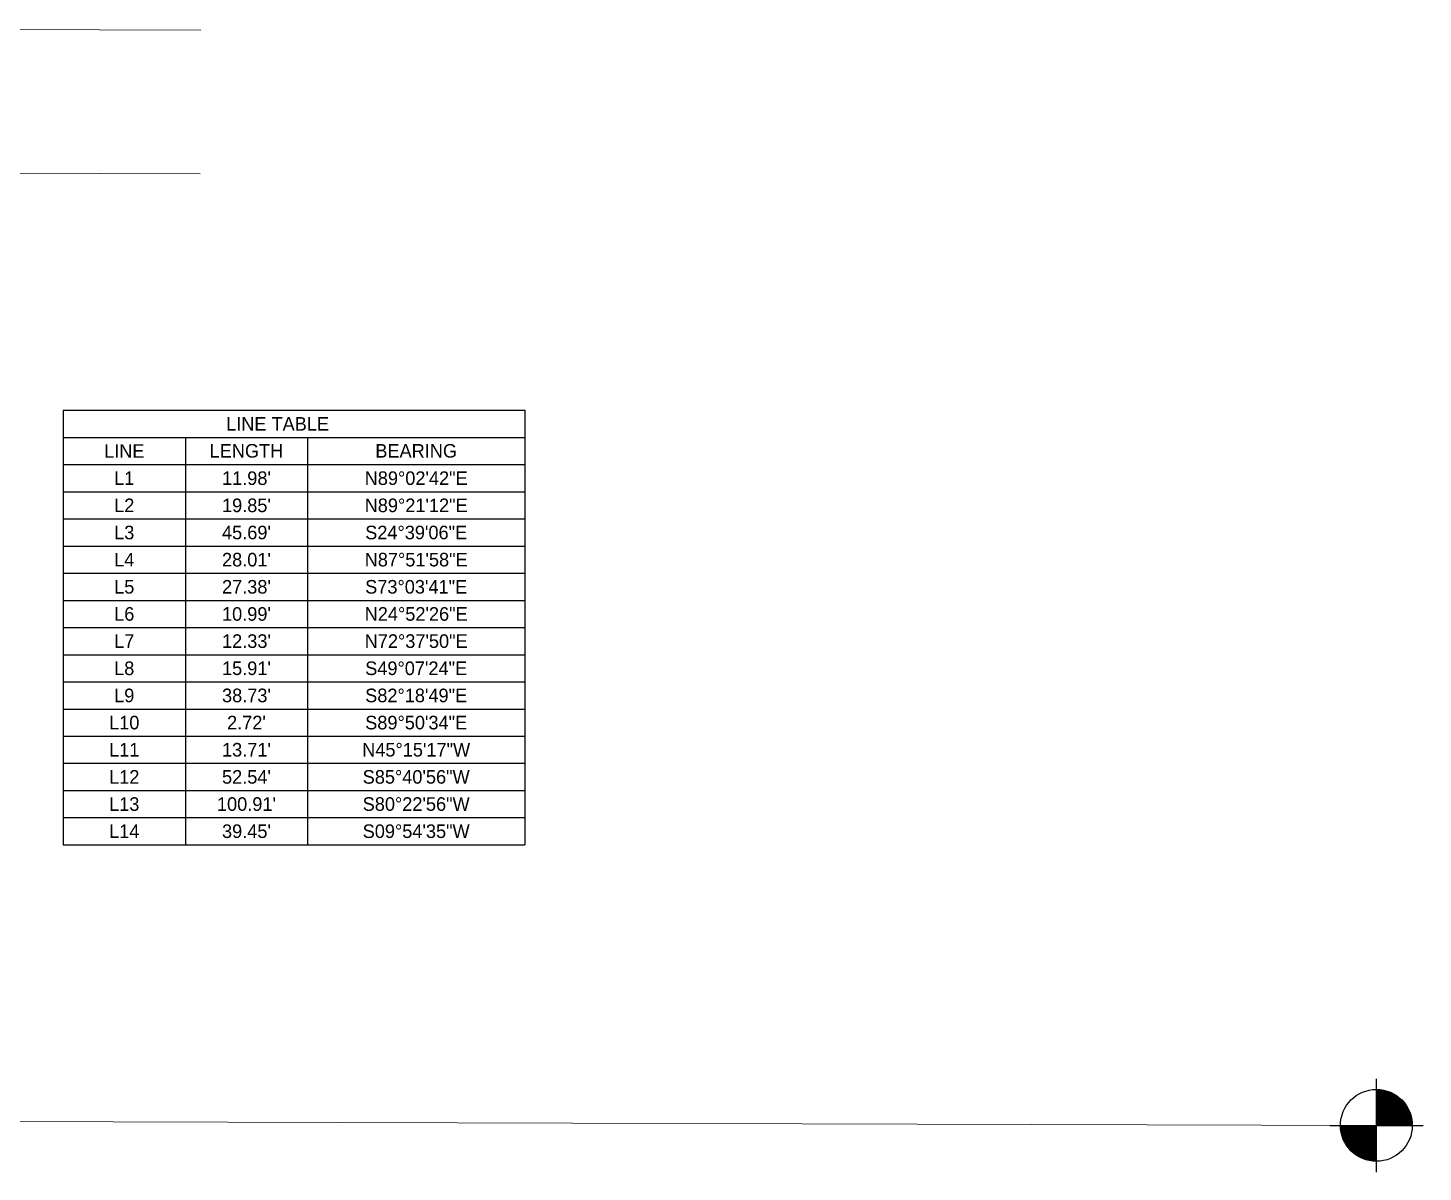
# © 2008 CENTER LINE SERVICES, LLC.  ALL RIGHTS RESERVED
# Model space of a CAD drawing. Header units: feet. Extents: x 6175 to 40508, y 6759 to 18493.
# Drawn here: x 8007 to 8590, y 6824 to 7301 of the extents above; entities that cross this region are included whole.
import ezdxf

# ---------------------------------------------------------------- set-up
doc = ezdxf.new("R2010")
doc.units = ezdxf.units.FT
doc.header["$MEASUREMENT"] = 0
for name, color, linetype in [('ADJOINER', 111, 'Continuous'), ('BEARING TIE', 1, 'Continuous'), ('LINE_TABLE_BORDER', 7, 'Continuous'), ('LINE_TABLE_HEADER', 7, 'Continuous'), ('LINE_TABLE_TEXT', 7, 'Continuous'), ('V-PROP-TEXT', 1, 'Continuous')]:
    doc.layers.add(name, color=color, linetype=linetype)
doc.styles.add('CLS LOT DIMS', font='Eurosti.TTF', dxfattribs={"height": 2.268})

# ---------------------------------------------------------------- blocks, each defined once
blk = doc.blocks.new('bm')
for p, q in [((0, -0.13), (0, 0.13)), ((-0.13, 0), (0.13, 0))]:
    blk.add_line(p, q)
at = {"const_width": 0.1}
for points in [[(0.05, 0, 0.414214), (0, 0.05, 1)], [(-0.05, 0, 0.414214), (0, -0.05, 1)]]:
    blk.add_lwpolyline(points, format="xyb", dxfattribs=at)
blk.add_circle((0, 0), 0.1)

msp = doc.modelspace()

# ---------------------------------------------------------------- linework, layer by layer
at = {"layer": 'ADJOINER', "lineweight": 5}
for p, q in [((8079.395, 7300.548), (7751.551, 7301.447)), ((8079.23, 7240.548), (7753.62, 7241.442))]:
    msp.add_line(p, q, dxfattribs=at)
at = {"layer": 'BEARING TIE', "lineweight": 5}
msp.add_line((8570.325, 6843.15), (7745.211, 6845.41), dxfattribs=at)
at = {"layer": 'LINE_TABLE_BORDER'}
for p, q in [((8021.952, 7141.771), (8214.732, 7141.771)), ((8021.952, 7141.771), (8021.952, 7130.431)), ((8214.732, 7141.771), (8214.732, 7130.431)), ((8021.952, 7130.431), (8214.732, 7130.431)), ((8021.952, 7130.431), (8214.732, 7130.431)), ((8021.952, 7130.431), (8021.952, 6960.331)), ((8072.982, 7130.431), (8072.982, 6960.331)), ((8124.012, 7130.431), (8124.012, 6960.331)), ((8214.732, 7130.431), (8214.732, 6960.331)), ((8021.952, 7119.091), (8214.732, 7119.091)), ((8021.952, 7107.751), (8214.732, 7107.751)), ((8021.952, 7096.411), (8214.732, 7096.411)), ((8021.952, 7085.071), (8214.732, 7085.071)), ((8021.952, 7073.731), (8214.732, 7073.731)), ((8021.952, 7062.391), (8214.732, 7062.391)), ((8021.952, 7051.051), (8214.732, 7051.051)), ((8021.952, 7039.711), (8214.732, 7039.711)), ((8021.952, 7028.371), (8214.732, 7028.371)), ((8021.952, 7017.031), (8214.732, 7017.031)), ((8021.952, 7005.691), (8214.732, 7005.691)), ((8021.952, 6994.351), (8214.732, 6994.351)), ((8021.952, 6983.011), (8214.732, 6983.011)), ((8021.952, 6971.671), (8214.732, 6971.671)), ((8021.952, 6960.331), (8214.732, 6960.331))]:
    msp.add_line(p, q, dxfattribs=at)

# ---------------------------------------------------------------- block references
at = {"layer": 'V-PROP-TEXT', "xscale": 150, "yscale": 150, "zscale": 150}
msp.add_blockref('bm', (8570.325, 6843.15), dxfattribs=at)

# ---------------------------------------------------------------- texts
at = {"layer": 'LINE_TABLE_HEADER', "char_height": 5.67, "style": 'CLS LOT DIMS'}
for s, insert, width, attachment_point in [('LINE TABLE', (8089.992, 7138.936), 56.7, 1), ('LINE', (8047.467, 7121.926), 22.68, 8), ('LENGTH', (8098.497, 7121.926), 34.02, 8), ('BEARING', (8169.372, 7121.926), 39.69, 8)]:
    msp.add_mtext(s, dxfattribs=dict(at, insert=insert, width=width, attachment_point=attachment_point))
at = {"layer": 'LINE_TABLE_TEXT', "char_height": 5.67, "attachment_point": 2, "style": 'CLS LOT DIMS'}
for s, insert, width in [('L1', (8047.467, 7116.256), 11.34), ("11.98'", (8098.497, 7116.256), 34.02), ('N89°02\'42"E', (8169.372, 7116.256), 62.37), ('L2', (8047.467, 7104.916), 11.34), ("19.85'", (8098.497, 7104.916), 34.02), ('N89°21\'12"E', (8169.372, 7104.916), 62.37), ('L3', (8047.467, 7093.576), 11.34), ("45.69'", (8098.497, 7093.576), 34.02), ('S24°39\'06"E', (8169.372, 7093.576), 62.37), ('L4', (8047.467, 7082.236), 11.34), ("28.01'", (8098.497, 7082.236), 34.02), ('N87°51\'58"E', (8169.372, 7082.236), 62.37), ('L5', (8047.467, 7070.896), 11.34), ("27.38'", (8098.497, 7070.896), 34.02), ('S73°03\'41"E', (8169.372, 7070.896), 62.37), ('L6', (8047.467, 7059.556), 11.34), ("10.99'", (8098.497, 7059.556), 34.02), ('N24°52\'26"E', (8169.372, 7059.556), 62.37), ('L7', (8047.467, 7048.216), 11.34), ("12.33'", (8098.497, 7048.216), 34.02), ('N72°37\'50"E', (8169.372, 7048.216), 62.37), ('L8', (8047.467, 7036.876), 11.34), ("15.91'", (8098.497, 7036.876), 34.02), ('S49°07\'24"E', (8169.372, 7036.876), 62.37), ('L9', (8047.467, 7025.536), 11.34), ("38.73'", (8098.497, 7025.536), 34.02), ('S82°18\'49"E', (8169.372, 7025.536), 62.37), ('L10', (8047.467, 7014.196), 17.01), ("2.72'", (8098.497, 7014.196), 28.35), ('S89°50\'34"E', (8169.372, 7014.196), 62.37), ('L11', (8047.467, 7002.856), 17.01), ("13.71'", (8098.497, 7002.856), 34.02), ('N45°15\'17"W', (8169.372, 7002.856), 62.37), ('L12', (8047.467, 6991.516), 17.01), ("52.54'", (8098.497, 6991.516), 34.02), ('S85°40\'56"W', (8169.372, 6991.516), 62.37), ('L13', (8047.467, 6980.176), 17.01), ("100.91'", (8098.497, 6980.176), 34.02), ('S80°22\'56"W', (8169.372, 6980.176), 62.37), ('L14', (8047.467, 6968.836), 17.01), ("39.45'", (8098.497, 6968.836), 34.02), ('S09°54\'35"W', (8169.372, 6968.836), 62.37)]:
    msp.add_mtext(s, dxfattribs=dict(at, insert=insert, width=width))

doc.saveas('drawing.dxf')
